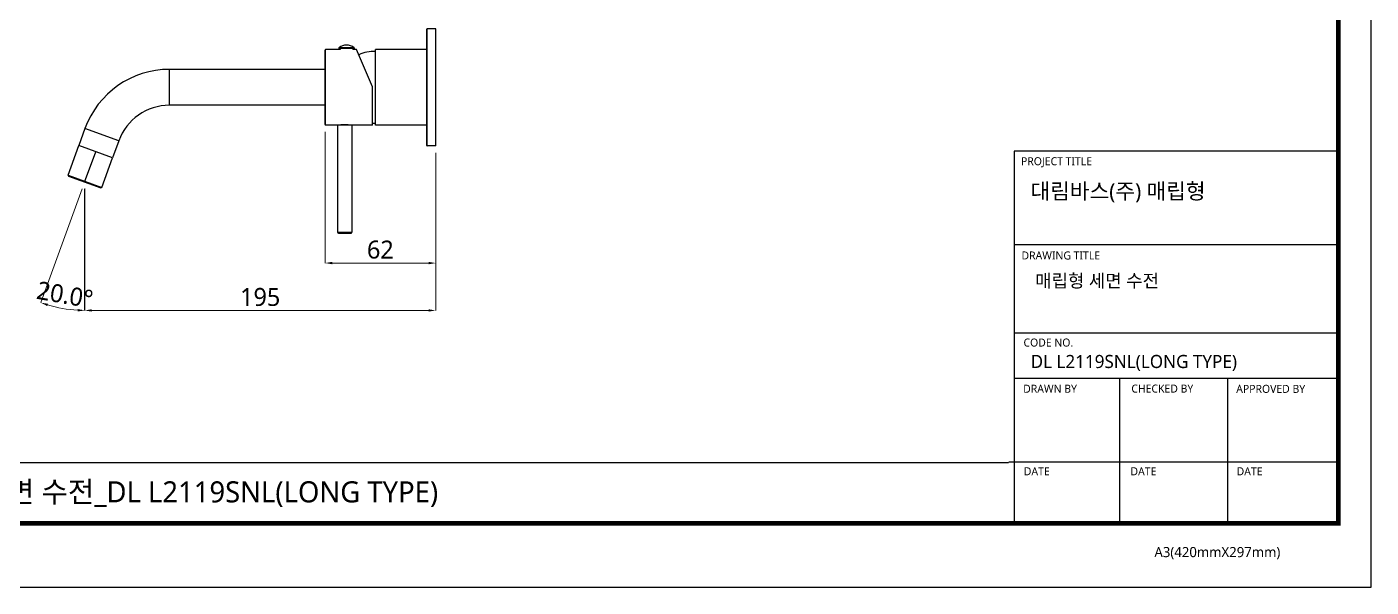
# Model space of a CAD drawing. Extents: x 0 to 1128, y 0 to 827.
# Drawn here: x 381 to 1128, y 0 to 311 of the extents above; entities that cross this region are included whole.
import ezdxf

# ---------------------------------------------------------------- set-up
doc = ezdxf.new("R2010")
doc.units = 0
doc.header["$LTSCALE"] = 10
doc.header["$MEASUREMENT"] = 0
doc.header["$PDMODE"] = 3
doc.header["$PDSIZE"] = -10
doc.layers.get('0').update_dxf_attribs({"linetype": 'CONTINUOUS'})
doc.layers.get('DEFPOINTS').update_dxf_attribs({"linetype": 'CONTINUOUS'})
doc.layers.add('02___PRT_ALL_AXES', color=7, linetype='CONTINUOUS')
doc.styles.add('Daelim Dimension', font='NanumGothic.ttf')
doc.dimstyles.new('DEFAULT', dxfattribs={"dimscale": 2, "dimtxt": 2, "dimasz": 2, "dimexe": 0, "dimexo": 2, "dimgap": 1, "dimtad": 1, "dimdec": 0, "dimzin": 9, "dimdsep": 46, "dimtxsty": 'Daelim Dimension', "dimcen": 0.5, "dimclrd": 5, "dimclre": 5, "dimclrt": 256, "dimadec": 1, "dimazin": 0, "dimtfac": 1, "dimtdec": 0, "dimtix": 1, "dimtmove": 0, "dimatfit": 3, "dimfxl": 0, "dimtolj": 1, "dimtzin": 1, "dimlwd": 9, "dimlwe": 9, "dimarcsym": 0})

# ---------------------------------------------------------------- blocks, each defined once
blk = doc.blocks.new('*D5')
at = {"color": 5, "lineweight": 9, "ltscale": 0.5}
for p, q in [((608.06, 241.31), (608.06, 153.79)), ((412.74, 221.12), (412.74, 153.79)), ((604.06, 153.79), (416.74, 153.79))]:
    blk.add_line(p, q, dxfattribs=at)
at = {"color": 5, "ltscale": 0.5}
for points in [[(416.74, 154.45), (416.74, 153.12), (412.74, 153.79)], [(604.06, 154.45), (604.06, 153.12), (608.06, 153.79)]]:
    blk.add_solid(points, dxfattribs=at)
at = {"layer": 'DEFPOINTS', "color": 0, "ltscale": 0.5}
for p in [(608.06, 245.31), (412.74, 225.12), (412.74, 153.79)]:
    blk.add_point(p, dxfattribs=at)
at = {"color": 7, "ltscale": 0.5, "insert": (510.4, 161.23), "char_height": 10, "attachment_point": 5, "style": 'Daelim Dimension'}
blk.add_mtext('\\A1;195', dxfattribs=at)
blk = doc.blocks.new('*D6')
at = {"color": 5, "lineweight": 9, "ltscale": 0.5}
for p, q in [((546.46, 253.11), (546.46, 180.12)), ((608.06, 220.7), (608.06, 180.12)), ((550.46, 180.12), (604.06, 180.12))]:
    blk.add_line(p, q, dxfattribs=at)
at = {"color": 5, "ltscale": 0.5}
for points in [[(550.46, 180.78), (550.46, 179.45), (546.46, 180.12)], [(604.06, 180.78), (604.06, 179.45), (608.06, 180.12)]]:
    blk.add_solid(points, dxfattribs=at)
at = {"layer": 'DEFPOINTS', "color": 0, "ltscale": 0.5}
for p in [(546.46, 257.11), (608.06, 224.7), (608.06, 180.12)]:
    blk.add_point(p, dxfattribs=at)
at = {"color": 7, "ltscale": 0.5, "insert": (577.26, 187.56), "char_height": 10, "attachment_point": 5, "style": 'Daelim Dimension'}
blk.add_mtext('\\A1;62', dxfattribs=at)
blk = doc.blocks.new('*D11')
at = {"color": 5, "lineweight": 9, "ltscale": 0.5}
for p, q in [((411.37, 221.37), (388.35, 158.12)), ((412.91, 221.49), (412.91, 153.79))]:
    blk.add_line(p, q, dxfattribs=at)
blk.add_arc((412.91, 225.59), 71.8, 253.19216, 266.80784, dxfattribs=at)
at = {"color": 5, "ltscale": 0.5}
for points in [[(391.94, 156.22), (392.36, 157.49), (388.35, 158.12)], [(408.93, 154.57), (408.9, 153.23), (412.91, 153.79)]]:
    blk.add_solid(points, dxfattribs=at)
at = {"layer": 'DEFPOINTS', "color": 0, "ltscale": 0.5}
for p in [(418.9, 242.04), (412.74, 225.12), (412.91, 225.59), (412.91, 225.49), (396.35, 155.73)]:
    blk.add_point(p, dxfattribs=at)
at = {"color": 7, "ltscale": 0.5, "insert": (401.78, 162.46), "char_height": 10, "attachment_point": 5, "rotation": 350, "style": 'Daelim Dimension'}
blk.add_mtext('\\A1;20.0°', dxfattribs=at)

msp = doc.modelspace()

# ---------------------------------------------------------------- linework, layer by layer
at = {"color": 7, "linetype": 'Continuous'}
for p, q in [((603.06, 245.51), (603.06, 310.11)), ((546.46, 257.11), (546.46, 298.51)), ((572.88, 278), (564.05, 298.81)), ((546.46, 287.81), (459.93, 287.81)), ((572.96, 256.81), (572.96, 277.61)), ((546.46, 267.81), (459.93, 267.81)), ((553.36, 256.81), (546.76, 256.81)), ((553.46, 256.81), (553.46, 197.31)), ((561.46, 256.81), (561.46, 197.31)), ((403.52, 229.01), (409.5, 245.46)), ((422.31, 222.17), (428.3, 238.62)), ((403.52, 229.01), (403.82, 228.37)), ((403.52, 229.01), (422.31, 222.17)), ((403.82, 228.37), (421.67, 221.88)), ((422.31, 222.17), (421.67, 221.88)), ((553.96, 196.81), (560.96, 196.81))]:
    msp.add_line(p, q, dxfattribs=at)
at = {"color": 9, "linetype": 'Continuous'}
for p, q in [((603.26, 245.31), (603.26, 310.31)), ((546.76, 256.81), (546.76, 298.81)), ((459.93, 267.81), (459.93, 287.81)), ((431.74, 248.07), (412.94, 254.91)), ((553.46, 197.31), (561.46, 197.31))]:
    msp.add_line(p, q, dxfattribs=at)
at = {"ltscale": 0.5}
for p, q in [((412.74, 225.12), (418.9, 242.04)), ((412.91, 225.59), (412.91, 225.49))]:
    msp.add_line(p, q, dxfattribs=at)
at = {"color": 5, "ltscale": 40}
for p, q in [((1110.15, 242.36), (929.8, 242.36)), ((1110.15, 190.24), (929.8, 190.24)), ((1110.15, 190.24), (929.8, 190.24)), ((1110.15, 141.2), (929.8, 141.2)), ((1110.15, 141.2), (929.8, 141.2)), ((1110.15, 115.91), (929.8, 115.91)), ((1110.15, 115.91), (929.8, 115.91)), ((988.38, 115.91), (988.38, 35.4)), ((1048.5, 115.91), (1048.5, 35.4)), ((1110.15, 69.4), (926.95, 69.4)), ((1110.15, 69.4), (931.21, 69.4)), ((1110.15, 35.4), (955.59, 35.4))]:
    msp.add_line(p, q, dxfattribs=at)
at = {"color": 5, "ltscale": 0.5}
msp.add_line((929.8, 242.36), (929.8, 34.31), dxfattribs=at)
at = {"color": 5}
msp.add_line((18.14, 69.28), (926.74, 69.28), dxfattribs=at)
at = {"ltscale": 0.5}
msp.add_lwpolyline([(0, 0), (1128.4, 0), (1128.4, 826.8), (0, 826.8)], close=True, dxfattribs=at)
at = {"color": 5, "linetype": 'ByBlock', "lineweight": 200, "const_width": 2.6}
msp.add_lwpolyline([(18.14, 35.4), (1110.14, 35.4), (1110.14, 807.6), (18.14, 807.6)], close=True, dxfattribs=at)
at = {"color": 7, "linetype": 'Continuous'}
for centre, radius, start, end in [((603.26, 310.11), 0.2, 90, 180), ((546.76, 298.51), 0.3, 90, 180), ((459.93, 237.81), 50, 90, 160), ((571.96, 277.61), 1, 0, 23), ((459.93, 237.81), 30, 90, 160), ((546.76, 257.11), 0.3, 180, 270), ((603.26, 245.51), 0.2, 180, 270), ((553.96, 197.31), 0.5, 180, 270), ((560.96, 197.31), 0.5, 270, 0)]:
    msp.add_arc(centre, radius, start, end, dxfattribs=at)
at = {"layer": '02___PRT_ALL_AXES', "color": 7, "linetype": 'Continuous'}
for p, q in [((608.06, 310.31), (603.26, 310.31)), ((608.06, 245.31), (608.06, 310.31)), ((554.21, 299.81), (554.21, 299.31)), ((562.71, 299.81), (554.21, 299.81)), ((562.71, 299.31), (554.21, 299.31)), ((554.96, 299.31), (554.96, 298.81)), ((561.96, 299.31), (561.96, 298.81)), ((562.71, 299.81), (562.71, 299.31)), ((554.96, 298.81), (546.76, 298.81)), ((564.05, 298.81), (561.96, 298.81)), ((574.56, 256.81), (574.56, 298.81)), ((603.06, 298.81), (574.56, 298.81)), ((412.94, 254.91), (409.5, 245.46)), ((553.36, 256.81), (553.45, 256.83)), ((553.44, 256.83), (553.46, 256.83)), ((561.46, 256.81), (553.46, 256.81)), ((555.11, 256.81), (555.11, 257.08)), ((559.81, 256.81), (559.81, 257.08)), ((561.46, 256.83), (561.48, 256.83)), ((561.47, 256.83), (561.56, 256.81)), ((572.96, 256.81), (561.56, 256.81)), ((603.06, 256.81), (574.56, 256.81)), ((431.74, 248.07), (428.3, 238.62)), ((428.3, 238.62), (409.5, 245.46)), ((608.06, 245.31), (603.26, 245.31))]:
    msp.add_line(p, q, dxfattribs=at)
for centre, radius, start, end in [((558.46, 294.54), 6.77, 51.11993, 128.88007), ((573.88, 277.82), 20, 88.05025, 115.4403), ((573.88, 277.8), 20, 267.361, 271.94975)]:
    msp.add_arc(centre, radius, start, end, dxfattribs=at)
msp.add_open_spline([(553.45, 256.83), (553.92, 256.92), (555.25, 257.13), (557.46, 257.27), (559.67, 257.13), (560.99, 256.92), (561.47, 256.83)], degree=3, knots=[0, 0, 0, 0, 0.179496, 0.499932, 0.820408, 1, 1, 1, 1], dxfattribs=at)

# ---------------------------------------------------------------- texts
at = {"color": 5, "ltscale": 40, "style": 'Daelim Dimension'}
for s, height, p in [('PROJECT TITLE', 4.453, (933.62, 234.51)), ('DRAWING TITLE', 4.453, (933.91, 182.11)), ('CODE NO.', 4.453, (935.02, 133.71)), ('DRAWN BY', 4.453, (934.85, 108.04)), ('CHECKED BY', 4.453, (995.01, 108.12)), ('APPROVED BY', 4.453, (1053.36, 107.97)), ('DATE', 4.453, (935.2, 62.14)), ('DATE', 4.453, (994.54, 62.14)), ('DATE', 4.453, (1053.57, 62.14)), ('A3(420mmX297mm)', 5.6201, (1007.85, 16.66))]:
    msp.add_text(s, height=height, dxfattribs=at).set_placement(p)
at = {"attachment_point": 1, "style": 'Daelim Dimension'}
for s, insert, char_height, width in [('대림바스(주) 매립형', (938.92, 224.46), 8.7291, 140.2959), (' 매립형 세면 수전 ', (939, 173.94), 7.2871, 122.6352), ('DL L2119SNL(LONG TYPE)', (939, 129.06), 7.2871, 138.4888)]:
    msp.add_mtext(s, dxfattribs=dict(at, insert=insert, char_height=char_height, width=width))
at = {"color": 2, "insert": (220.72, 58.8), "char_height": 11.7115, "width": 518.4179, "attachment_point": 1, "style": 'Daelim Dimension'}
msp.add_mtext('대림바스(주) 매립형 세면 수전_DL L2119SNL(LONG TYPE)', dxfattribs=at)

# ---------------------------------------------------------------- dimensions: what is measured, and where the dimension line sits
at = {"color": 5, "ltscale": 0.5}
for base, p1, p2, picture, middle in [((608.06, 180.12), (546.46, 257.11), (608.06, 224.7), '*D6', (577.26, 187.56)), ((412.74, 153.79), (608.06, 245.31), (412.74, 225.12), '*D5', (510.4, 161.23))]:
    dim = msp.add_linear_dim(base=base, p1=p1, p2=p2, dimstyle='DEFAULT', override={"dimtxt": 5, "dimclrt": 7}, dxfattribs=at)
    dim.commit()
    dim.dimension.update_dxf_attribs({"geometry": picture, "text_midpoint": middle})
dim = msp.add_angular_dim_2l(base=(396.35, 155.73), line1=((412.91, 225.59), (412.91, 225.49)), line2=((412.74, 225.12), (418.9, 242.04)), dimstyle='DEFAULT', override={"dimtxt": 5, "dimclrt": 7}, dxfattribs=at)
dim.commit()
dim.dimension.update_dxf_attribs({"geometry": '*D11', "text_midpoint": (400.44, 154.88), "dimtype": 162})

doc.saveas('drawing.dxf')
